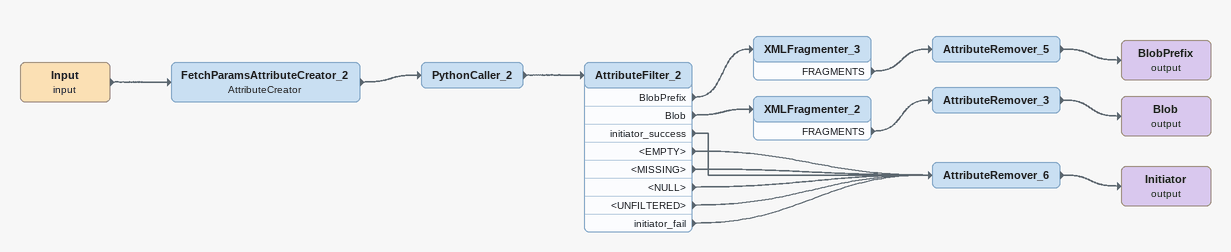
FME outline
Input (input)
    -> FetchParamsAttributeCreator_2
FetchParamsAttributeCreator_2: AttributeCreator
    -> PythonCaller_2
PythonCaller_2
    -> AttributeFilter_2
AttributeFilter_2
    BlobPrefix -> XMLFragmenter_3
    Blob -> XMLFragmenter_2
    initiator_success -> AttributeRemover_6
    <EMPTY> -> AttributeRemover_6
    <MISSING> -> AttributeRemover_6
    <NULL> -> AttributeRemover_6
    <UNFILTERED> -> AttributeRemover_6
    initiator_fail -> AttributeRemover_6
XMLFragmenter_3
    FRAGMENTS -> AttributeRemover_5
AttributeRemover_5
    -> BlobPrefix (output)
BlobPrefix (output)
XMLFragmenter_2
    FRAGMENTS -> AttributeRemover_3
AttributeRemover_3
    -> Blob (output)
Blob (output)
AttributeRemover_6
    -> Initiator (output)
Initiator (output)
